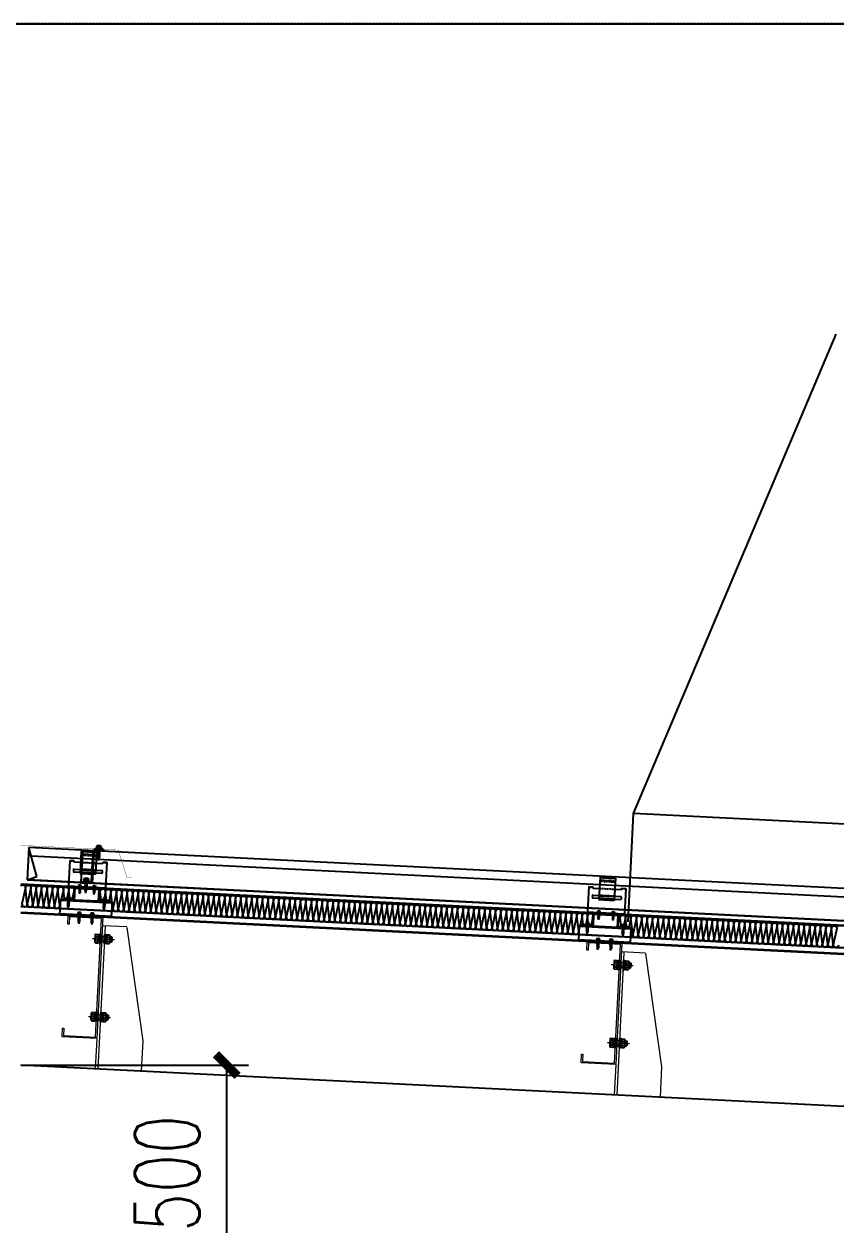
# Model space of a CAD drawing. Extents: x -599358 to 2865263, y -1062760 to 486533.
# Drawn here: x 294418 to 296290, y -689690 to -686924 of the extents above; entities that cross this region are included whole.
import ezdxf

# ---------------------------------------------------------------- set-up
doc = ezdxf.new("R2010")
doc.units = 0
for name, pattern in [('__DASH', [0.35, 0.25, -0.1]), ('CENTER', [2, 1.25, -0.25, 0.25, -0.25]), ('CENTER2', [28.575, 19.05, -3.175, 3.175, -3.175]), ('CONTINUOUS0', [0]), ('CONTINUOUS1', [0]), ('DASH', [0.35, 0.25, -0.1]), ('DOTE', [2.42, 2, -0.2, 0.02, -0.2])]:
    doc.linetypes.add(name, pattern=pattern)
for name, color, linetype in [('003_THICK', 7, 'CONTINUOUS1'), ('004_THIN', 6, 'CONTINUOUS0'), ('A-AXIS-DOTE', 14, 'DOTE'), ('A-HATCH-2', 251, 'Continuous'), ('A-LIN-V', 9, 'Continuous'), ('ACCESSORY', 11, 'Continuous'), ('BWM', 8, 'Continuous'), ('PJ', 151, 'Continuous'), ('SEAMLOK75 - SHEET', 6, 'Continuous'), ('wm-不锈钢钉 螺栓', 213, 'Continuous'), ('ZX', 1, 'CENTER2'), ('建-尺寸', 3, 'Continuous')]:
    doc.layers.add(name, color=color, linetype=linetype)
for name, color, linetype, lineweight in [('C18', 4, 'CENTER', 13), ('S-dim', 81, 'Continuous', 0), ('屋面板', 6, 'Continuous', 13), ('粗', 7, 'Continuous', 50), ('紧固件', 4, 'Continuous', 13)]:
    doc.layers.add(name, color=color, linetype=linetype, lineweight=lineweight)
doc.styles.add('A-DIM_T3', font='SIMPLEX', dxfattribs={"width": 0.705882, "bigfont": 'GBCBIG'})
doc.dimstyles.new('A-DIM&&50', dxfattribs={"dimtxt": 148.75, "dimasz": 50, "dimexe": 50, "dimexo": 50, "dimgap": 63.125, "dimtad": 1, "dimdec": 0, "dimzin": 0, "dimdsep": 46, "dimtxsty": 'A-DIM_T3', "dimblk": 'ARCHTICK', "dimcen": 0.09, "dimclrt": 7, "dimazin": 2, "dimtfac": 1, "dimtdec": 0, "dimtix": 1, "dimtmove": 2, "dimatfit": 3, "dimfxl": 0, "dimtolj": 1, "dimtzin": 0, "dimarcsym": 0})

# ---------------------------------------------------------------- blocks, each defined once
blk = doc.blocks.new('_ArchTick')
at = {"color": 0, "linetype": 'ByBlock', "const_width": 0.4}
blk.add_lwpolyline([(-0.5, -0.5), (0.5, 0.5)], dxfattribs=at)
blk = doc.blocks.new('*D1708')
at = {"layer": 'Defpoints', "color": 0, "transparency": 16777216}
for p in [(294360.6, -689324), (294885.6, -689324), (294360.6, -689824)]:
    blk.add_point(p, dxfattribs=at)
at = {"layer": '建-尺寸', "color": 0, "lineweight": -2, "transparency": 16777216}
for p, q in [((294410.6, -689324), (294935.6, -689324)), ((294885.6, -689824), (294885.6, -689324)), ((294410.6, -689824), (294935.6, -689824))]:
    blk.add_line(p, q, dxfattribs=at)
at = {"layer": '建-尺寸', "color": 0, "lineweight": -2, "transparency": 16777216, "xscale": 50, "yscale": 50, "zscale": 50}
for p, rotation in [((294885.6, -689324), 90), ((294885.6, -689824), 270)]:
    blk.add_blockref('_ArchTick', p, dxfattribs=dict(at, rotation=rotation))
at = {"layer": '建-尺寸', "color": 7, "transparency": 16777216, "insert": (294748.1, -689574), "char_height": 148.75, "attachment_point": 5, "rotation": 90, "style": 'A-DIM_T3'}
blk.add_mtext('\\A1;500', dxfattribs=at)
blk = doc.blocks.new('1231534634654')
at = {"layer": 'A-LIN-V'}
for points in [[(-1772697.8, 580589.7), (-1773051.1, 581736.5)], [(-1777491.8, 580830.9), (-1772697.8, 580589.7)], [(-1772710.4, 580340), (-1772697.8, 580589.7)]]:
    blk.add_lwpolyline(points, dxfattribs=at)
blk = doc.blocks.new('42432')
at = {"layer": 'A-LIN-V', "xscale": -1, "rotation": 354.2392448943365}
blk.add_blockref('1231534634654', (-3515469.6, 181213.9), dxfattribs=at)
blk = doc.blocks.new('*X692')
at = {"color": 0}
for p, q in [((117.6, 205.9), (117.6, 205.9)), ((117.8, 207), (117.8, 207)), ((118, 206.4), (118, 206.4)), ((118.2, 205.7), (118.2, 205.7)), ((118.4, 206.8), (118.4, 206.8)), ((118.7, 206.2), (118.7, 206.2)), ((118.9, 207.3), (118.9, 207.3)), ((118.9, 205.5), (118.9, 205.5)), ((119.1, 206.6), (119.1, 206.6)), ((119.3, 205.9), (119.3, 205.9)), ((119.5, 207), (119.5, 207)), ((119.8, 206.4), (119.8, 206.4)), ((120, 205.7), (120, 205.7)), ((120.2, 206.8), (120.2, 206.8)), ((120.4, 206.2), (120.4, 206.2)), ((120.7, 207.3), (120.7, 207.3)), ((120.7, 205.5), (120.7, 205.5)), ((120.9, 206.6), (120.9, 206.6)), ((121.1, 205.9), (121.1, 205.9)), ((121.3, 207), (121.3, 207)), ((121.5, 206.4), (121.5, 206.4)), ((121.8, 205.7), (121.8, 205.7)), ((122, 206.8), (122, 206.8)), ((122.2, 206.2), (122.2, 206.2)), ((122.4, 207.3), (122.4, 207.3)), ((122.4, 205.5), (122.4, 205.5)), ((122.6, 206.6), (122.6, 206.6)), ((122.9, 205.9), (122.9, 205.9)), ((123.1, 207), (123.1, 207)), ((123.3, 206.4), (123.3, 206.4)), ((123.5, 205.7), (123.5, 205.7)), ((123.7, 206.8), (123.7, 206.8)), ((124, 206.2), (124, 206.2)), ((124.2, 207.3), (124.2, 207.3)), ((124.2, 205.5), (124.2, 205.5)), ((124.4, 206.6), (124.4, 206.6)), ((124.6, 205.9), (124.6, 205.9)), ((124.8, 207), (124.8, 207)), ((125.1, 206.4), (125.1, 206.4)), ((125.3, 205.7), (125.3, 205.7)), ((125.5, 206.8), (125.5, 206.8)), ((125.7, 206.2), (125.7, 206.2)), ((126, 207.3), (126, 207.3)), ((126, 205.5), (126, 205.5)), ((126.2, 206.6), (126.2, 206.6)), ((126.4, 205.9), (126.4, 205.9)), ((126.6, 207), (126.6, 207)), ((126.8, 206.4), (126.8, 206.4)), ((127.1, 205.7), (127.1, 205.7)), ((127.3, 206.8), (127.3, 206.8)), ((127.5, 206.2), (127.5, 206.2)), ((127.7, 207.3), (127.7, 207.3)), ((127.7, 205.5), (127.7, 205.5)), ((127.9, 206.6), (127.9, 206.6)), ((128.2, 205.9), (128.2, 205.9)), ((128.4, 207), (128.4, 207)), ((128.6, 206.4), (128.6, 206.4)), ((128.8, 205.7), (128.8, 205.7)), ((129, 206.8), (129, 206.8)), ((129.3, 206.2), (129.3, 206.2)), ((129.5, 207.3), (129.5, 207.3)), ((129.5, 205.5), (129.5, 205.5)), ((129.7, 206.6), (129.7, 206.6)), ((129.9, 205.9), (129.9, 205.9)), ((130.2, 207), (130.2, 207)), ((130.4, 206.4), (130.4, 206.4)), ((130.6, 205.7), (130.6, 205.7)), ((130.8, 206.8), (130.8, 206.8)), ((131, 206.2), (131, 206.2)), ((131.3, 207.3), (131.3, 207.3)), ((131.3, 205.5), (131.3, 205.5)), ((131.5, 206.6), (131.5, 206.6)), ((131.7, 205.9), (131.7, 205.9)), ((131.9, 207), (131.9, 207)), ((132.1, 206.4), (132.1, 206.4)), ((132.4, 205.7), (132.4, 205.7))]:
    blk.add_line(p, q, dxfattribs=at)
blk = doc.blocks.new('不锈钢自攻钉')
at = {"layer": 'wm-不锈钢钉 螺栓'}
for p, q in [((1047.7, 683.9), (1049.9, 685.1)), ((1047.7, 683.9), (1061.3, 683.9)), ((1047.7, 683.9), (1048.1, 683)), ((1048.1, 683), (1054.5, 683)), ((1048.2, 683), (1048.2, 681.3)), ((1048.2, 681.3), (1054.5, 681.3)), ((1049.9, 688.1), (1049.9, 685.1)), ((1049.9, 685.1), (1059.2, 685.1)), ((1051, 688.5), (1058, 688.5)), ((1057.3, 680.9), (1051.8, 679.8)), ((1051.8, 679.8), (1052.5, 680.3)), ((1051.8, 679.8), (1052.5, 679.4)), ((1057.3, 678.7), (1051.8, 677.7)), ((1051.8, 677.7), (1052.5, 678.1)), ((1051.8, 677.7), (1052.5, 677.2)), ((1057.3, 676.6), (1051.8, 675.5)), ((1051.8, 675.5), (1052.5, 676)), ((1051.8, 675.5), (1052.5, 675.1)), ((1057.3, 674.4), (1051.8, 673.4)), ((1051.8, 673.4), (1052.5, 673.8)), ((1051.8, 673.4), (1052.5, 672.9)), ((1057.3, 672.3), (1051.8, 671.2)), ((1051.8, 671.2), (1052.5, 671.7)), ((1051.8, 671.2), (1052.5, 670.8)), ((1057.3, 670.1), (1051.8, 669.1)), ((1051.8, 669.1), (1052.5, 669.5)), ((1051.8, 669.1), (1052.5, 668.6)), ((1057.3, 668), (1051.8, 666.9)), ((1051.8, 666.9), (1052.5, 667.4)), ((1051.8, 666.9), (1052.5, 666.5)), ((1057.3, 665.9), (1051.8, 664.8)), ((1051.8, 664.8), (1052.5, 665.2)), ((1051.8, 664.8), (1052.5, 664.3)), ((1052.2, 688.1), (1052.2, 685.1)), ((1052.5, 680.3), (1056.5, 681.3)), ((1052.5, 681.3), (1052.5, 680.3)), ((1052.5, 679.4), (1056.5, 680.4)), ((1052.5, 679.4), (1052.5, 678.1)), ((1052.5, 678.1), (1056.5, 679.2)), ((1052.5, 677.2), (1056.5, 678.3)), ((1052.5, 677.2), (1052.5, 676)), ((1052.5, 676), (1056.5, 677)), ((1052.5, 675.1), (1056.5, 676.1)), ((1052.5, 675.1), (1052.5, 673.8)), ((1052.5, 673.8), (1056.5, 674.9)), ((1052.5, 672.9), (1056.5, 674)), ((1052.5, 672.9), (1052.5, 671.7)), ((1052.5, 671.7), (1056.5, 672.7)), ((1052.5, 670.8), (1056.5, 671.9)), ((1052.5, 670.8), (1052.5, 669.5)), ((1052.5, 669.5), (1056.5, 670.6)), ((1052.5, 668.6), (1056.5, 669.7)), ((1052.5, 668.6), (1052.5, 667.4)), ((1052.5, 667.4), (1056.5, 668.4)), ((1052.5, 666.5), (1056.5, 667.6)), ((1052.5, 666.5), (1052.5, 665.2)), ((1052.5, 665.2), (1056.5, 666.3)), ((1052.5, 664.3), (1056.5, 665.4)), ((1052.5, 664.3), (1052.5, 663.1)), ((1052.5, 663.1), (1056.5, 664.1)), ((1054.5, 690.6), (1054.5, 654.1)), ((1061, 683), (1054.5, 683)), ((1060.9, 681.3), (1054.5, 681.3)), ((1057.3, 680.9), (1056.5, 681.3)), ((1057.3, 680.9), (1056.5, 680.4)), ((1056.5, 680.4), (1056.5, 679.2)), ((1057.3, 678.7), (1056.5, 679.2)), ((1057.3, 678.7), (1056.5, 678.3)), ((1056.5, 678.3), (1056.5, 677)), ((1056.5, 678.3), (1056.5, 677)), ((1057.3, 676.6), (1056.5, 677)), ((1057.3, 676.6), (1056.5, 676.1)), ((1056.5, 676.1), (1056.5, 674.9)), ((1056.5, 676.1), (1056.5, 674.9)), ((1057.3, 674.4), (1056.5, 674.9)), ((1057.3, 674.4), (1056.5, 674)), ((1056.5, 674), (1056.5, 672.7)), ((1056.5, 674), (1056.5, 672.7)), ((1057.3, 672.3), (1056.5, 672.7)), ((1057.3, 672.3), (1056.5, 671.9)), ((1056.5, 671.9), (1056.5, 670.6)), ((1056.5, 671.9), (1056.5, 670.6)), ((1057.3, 670.1), (1056.5, 670.6)), ((1057.3, 670.1), (1056.5, 669.7)), ((1056.5, 669.7), (1056.5, 668.4)), ((1056.5, 669.7), (1056.5, 668.4)), ((1057.3, 668), (1056.5, 668.4)), ((1057.3, 668), (1056.5, 667.6)), ((1056.5, 667.6), (1056.5, 666.3)), ((1056.5, 667.6), (1056.5, 666.3)), ((1057.3, 665.9), (1056.5, 666.3)), ((1057.3, 665.9), (1056.5, 665.4)), ((1056.5, 665.4), (1056.5, 664.1)), ((1056.5, 665.4), (1056.5, 664.1)), ((1057.3, 663.7), (1056.5, 664.1)), ((1056.8, 688.1), (1056.8, 685.1)), ((1059.2, 688.1), (1059.2, 685.1)), ((1061.3, 683.9), (1059.2, 685.1)), ((1060.9, 683), (1060.9, 681.3)), ((1061.3, 683.9), (1061, 683)), ((1057.3, 663.7), (1051.8, 662.6)), ((1051.8, 662.6), (1052.5, 663.1)), ((1051.8, 662.6), (1052.7, 662.2)), ((1056.9, 661.4), (1052.5, 660.5)), ((1052.5, 660.5), (1053.1, 661)), ((1052.5, 660.5), (1053.4, 660.2)), ((1052.7, 662.2), (1056.5, 663.3)), ((1052.7, 662.2), (1053.1, 661)), ((1053.1, 661), (1056.2, 661.8)), ((1054.8, 661.4), (1053.1, 661)), ((1056, 659), (1053.1, 658.4)), ((1053.1, 658.4), (1053.8, 659)), ((1053.1, 658.4), (1054, 658.1)), ((1053.4, 660.2), (1055.1, 660.7)), ((1053.4, 660.2), (1053.6, 659.4)), ((1053.6, 659.4), (1053.8, 659)), ((1053.8, 659), (1055.4, 659.4)), ((1054.8, 659.2), (1053.8, 659)), ((1054, 658.1), (1054.1, 658.2)), ((1054, 658.1), (1054.5, 656.6)), ((1054.1, 658.2), (1055.1, 658.4)), ((1054.5, 656.6), (1055.1, 658.4)), ((1054.8, 661.4), (1056.2, 661.8)), ((1054.8, 659.2), (1055.4, 659.4)), ((1055.1, 660.7), (1055.9, 660.9)), ((1056, 659), (1055.1, 658.4)), ((1055.4, 659.4), (1055.6, 660)), ((1055.4, 659.4), (1056, 659)), ((1055.9, 660.9), (1055.6, 660)), ((1056.9, 661.4), (1055.9, 660.9)), ((1056.2, 661.8), (1056.5, 662.7)), ((1056.2, 661.8), (1056.9, 661.4)), ((1057.3, 663.7), (1056.5, 663.3)), ((1056.5, 663.3), (1056.5, 662.7)), ((1056.5, 663.3), (1056.5, 662.7))]:
    blk.add_line(p, q, dxfattribs=at)
for centre, radius, start, end in [((1051, 686.8), 1.75, 48.3968, 131.6032), ((1054.5, 682.2), 6.35, 68.4898, 111.5102), ((1058, 686.8), 1.75, 48.3968, 131.6032)]:
    blk.add_arc(centre, radius, start, end, dxfattribs=at)
for points in [[(1057.3, 680.9), (1056.5, 680.4), (1054.5, 680.4), (1054.5, 679.9)], [(1057.3, 678.7), (1056.5, 678.3), (1054.5, 678.2), (1054.5, 677.8)], [(1057.3, 676.6), (1056.5, 676.1), (1054.5, 676.1), (1054.5, 675.6)], [(1057.3, 674.4), (1056.5, 674), (1054.5, 673.9), (1054.5, 673.5)], [(1057.3, 672.3), (1056.5, 671.9), (1054.5, 671.8), (1054.5, 671.3)], [(1057.3, 670.1), (1056.5, 669.7), (1054.5, 669.6), (1054.5, 669.2)], [(1057.3, 668), (1056.5, 667.6), (1054.5, 667.5), (1054.5, 667)], [(1057.3, 665.9), (1056.5, 665.4), (1054.5, 665.3), (1054.5, 664.9)], [(1057.3, 663.7), (1056.5, 663.3), (1054.5, 663.2), (1054.5, 662.7)], [(1056.9, 661.4), (1055.9, 660.9), (1054.5, 660.9), (1054.5, 660.5)], [(1056, 659), (1055.1, 658.4), (1054.5, 658.7), (1054.5, 658.3)]]:
    blk.add_solid(points, dxfattribs=at)
at = {"layer": 'wm-不锈钢钉 螺栓', "xscale": 0.8461538461524469, "yscale": 0.8461538461524469, "zscale": 0.8461538461524469}
blk.add_blockref('*X692', (948.7, 507.5), dxfattribs=at)
blk = doc.blocks.new('dddtttt')
h = blk.add_hatch()
h.set_pattern_fill('DOTS', color=256, scale=0.25, angle=-1.0757, style=0)
h.set_pattern_definition([(174.28895835, (-51705.5022, 4347.26674), (-0.157958908, 0.4146518906), [0, -0.396875])])
edge = h.paths.add_edge_path()
edge.add_line((87722.1, 17077.4), (87740.6, 17078.3))
edge.add_arc((87740.6, 17079), 0.75, 272.8624, 362.8624)
edge.add_line((87741.3, 17079.1), (87741.3, 17079.6))
edge.add_arc((87740.5, 17079.5), 0.75, 2.8624, 92.8624)
edge.add_line((87740.5, 17080.3), (87722, 17079.4))
edge.add_arc((87722.1, 17078.6), 0.75, 92.8624, 182.8624)
edge.add_line((87721.3, 17078.6), (87721.3, 17078.1))
edge.add_arc((87722.1, 17078.1), 0.75, 182.8624, 272.8624)
h = blk.add_hatch()
h.set_pattern_fill('DOTS', color=256, scale=0.25, angle=-1.0757, style=0)
h.set_pattern_definition([(174.28895835, (-51737.76452, 4272.00854), (-0.157958908, 0.4146518906), [0, -0.396875])])
edge = h.paths.add_edge_path()
edge.add_line((87752.1, 17000.6), (87770.6, 17001.5))
edge.add_arc((87770.5, 17002.2), 0.75, 272.8624, 362.8624)
edge.add_line((87771.3, 17002.3), (87771.3, 17002.8))
edge.add_arc((87770.5, 17002.7), 0.75, 2.8624, 92.8624)
edge.add_line((87770.5, 17003.5), (87752, 17002.6))
edge.add_arc((87752, 17001.8), 0.75, 92.8624, 182.8624)
edge.add_line((87751.3, 17001.8), (87751.3, 17001.3))
edge.add_arc((87752.1, 17001.3), 0.75, 182.8624, 272.8624)
at = {"elevation": 1.9}
blk.add_lwpolyline([(87772, 17005.4), (87750.6, 17004.3, -0.414214), (87748.5, 17006.2), (87745.1, 17074.5, 0.414214), (87741.4, 17077.8), (87719.9, 17076.7), (87720, 17075.2), (87741.5, 17076.3, -0.414214), (87743.6, 17074.4), (87747, 17006.1, 0.414214), (87750.6, 17002.8), (87772.1, 17003.9), (87772.1, 17003.9), (87768.7, 17072.2, 0.414214), (87765, 17075.5), (87745.1, 17074.5)], format="xyb", dxfattribs=at)
for points in [[(87722.1, 17077.4), (87740.6, 17078.3, 0.414214), (87741.3, 17079.1), (87741.3, 17079.6, 0.414214), (87740.5, 17080.3), (87722, 17079.4, 0.414214), (87721.3, 17078.6), (87721.3, 17078.1, 0.414214)], [(87752.1, 17000.6), (87770.6, 17001.5, 0.414214), (87771.3, 17002.3), (87771.3, 17002.8, 0.414214), (87770.5, 17003.5), (87752, 17002.6, 0.414214), (87751.3, 17001.8), (87751.3, 17001.3, 0.414214)]]:
    blk.add_lwpolyline(points, format="xyb", close=True, dxfattribs=at)
at = {"layer": 'wm-不锈钢钉 螺栓', "rotation": 2.850368667976888}
for p in [(86712.3, 16347.4, -598.2), (86741.7, 16272.4, 1.9)]:
    blk.add_blockref('不锈钢自攻钉', p, dxfattribs=at)
blk = doc.blocks.new('34t65')
at = {"color": 2, "ltscale": 50}
for p, q in [((1430037, 238183.4), (1430157, 238183.4)), ((1430037, 238148.4), (1430037, 238183.4)), ((1430037, 238180.9), (1430157, 238180.9)), ((1430157, 238183.4), (1430157, 238148.4)), ((1430157, 238150.9), (1430037, 238150.9)), ((1430157, 238148.4), (1430037, 238148.4))]:
    blk.add_line(p, q, dxfattribs=at)
blk = doc.blocks.new('*U1726')
at = {"layer": 'PJ'}
for p, q in [((-4.4, 0.5), (-4.4, 0)), ((4.4, 0), (-4.4, 0)), ((-4.1, 0.8), (-3.1, 1)), ((4.1, 0.8), (-4.1, 0.8)), ((-3.1, 3.9), (-3.1, 1)), ((3.1, 1), (-3.1, 1)), ((2.3, 4.2), (-2.3, 4.2)), ((-2, 0.8), (-1.5, 1)), ((-1.5, 3.9), (-1.5, 1)), ((-1.5, 0), (-1.5, -1.6)), ((1.5, 3.9), (1.5, 1)), ((2.2, 0.8), (1.5, 1)), ((1.5, 0), (1.5, -1.1)), ((3.1, 3.9), (3.1, 1)), ((4.1, 0.8), (3.1, 1)), ((4.4, 0.5), (4.4, 0)), ((-2.1, -1.9), (2.1, -1.4)), ((-2.1, -1.9), (-1.5, -1.6)), ((-2.1, -1.9), (-1.5, -2.2)), ((-2.1, -3.3), (2.1, -2.8)), ((-2.1, -3.3), (-1.5, -3)), ((-2.1, -3.3), (-1.5, -3.6)), ((-2.1, -4.7), (2.1, -4.2)), ((-2.1, -4.7), (-1.5, -4.4)), ((-2.1, -4.7), (-1.5, -5)), ((-2.1, -6.1), (2.1, -5.6)), ((-2.1, -6.1), (-1.5, -5.8)), ((-2.1, -6.1), (-1.5, -6.4)), ((-2.1, -7.5), (2.1, -7)), ((-2.1, -7.5), (-1.5, -7.2)), ((-2.1, -7.5), (-1.5, -7.8)), ((-2.1, -8.9), (2.1, -8.4)), ((-2.1, -8.9), (-1.5, -8.6)), ((-2.1, -8.9), (-1.5, -9.2)), ((-2.1, -10.3), (2.1, -9.8)), ((-2.1, -10.3), (-1.5, -10)), ((-2.1, -10.3), (-1.5, -10.6)), ((-2.1, -11.7), (2.1, -11.2)), ((-2.1, -11.7), (-1.5, -11.4)), ((-2.1, -11.7), (-1.5, -12)), ((-2.1, -13.1), (-1.5, -12.8)), ((-2.1, -13.1), (-1.1, -13)), ((-2.1, -13.1), (-1.5, -13.4)), ((-1.5, -1.6), (1.5, -1.1)), ((-1.5, -2.2), (1.5, -1.7)), ((-1.5, -2.2), (-1.5, -3)), ((-1.5, -3), (1.5, -2.5)), ((-1.5, -3.6), (1.5, -3.1)), ((-1.5, -3.6), (-1.5, -4.4)), ((-1.5, -4.4), (1.5, -3.9)), ((-1.5, -5), (1.5, -4.5)), ((-1.5, -5), (-1.5, -5.8)), ((-1.5, -5.8), (1.5, -5.3)), ((-1.5, -6.4), (1.5, -5.9)), ((-1.5, -6.4), (-1.5, -7.2)), ((-1.5, -7.2), (1.5, -6.7)), ((-1.5, -7.8), (1.5, -7.3)), ((-1.5, -7.8), (-1.5, -8.6)), ((-1.5, -8.6), (1.5, -8.1)), ((-1.5, -9.2), (1.5, -8.7)), ((-1.5, -9.2), (-1.5, -10)), ((-1.5, -10), (1.5, -9.5)), ((-1.5, -10.6), (1.5, -10.1)), ((-1.5, -10.6), (-1.5, -11.4)), ((-1.5, -11.4), (1.5, -10.9)), ((-1.5, -12), (1.5, -11.5)), ((-1.5, -12), (-1.5, -12.8)), ((-1.5, -12.8), (-1, -12.7)), ((-1.5, -13.4), (-1.5, -17.2)), ((-1.5, -13.4), (-1.3, -13.4)), ((0, -18.6), (-1.5, -17.2)), ((0, -18.6), (1.5, -17.2)), ((0.6, -12.4), (1.5, -12.3)), ((0.7, -12.8), (2.1, -12.6)), ((0.7, -13), (1.5, -12.9)), ((0.7, -13.8), (1.5, -13.7)), ((0.7, -14.2), (2.1, -14)), ((0.7, -14.4), (1.5, -14.3)), ((1.5, -0.3), (1.5, -1.1)), ((2.1, -1.4), (1.5, -1.1)), ((2.1, -1.4), (1.5, -1.7)), ((1.5, -1.7), (1.5, -2.5)), ((2.1, -2.8), (1.5, -2.5)), ((2.1, -2.8), (1.5, -3.1)), ((1.5, -3.1), (1.5, -3.9)), ((2.1, -4.2), (1.5, -3.9)), ((2.1, -4.2), (1.5, -4.5)), ((1.5, -4.5), (1.5, -5.3)), ((2.1, -5.6), (1.5, -5.3)), ((2.1, -5.6), (1.5, -5.9)), ((1.5, -5.9), (1.5, -6.7)), ((2.1, -7), (1.5, -6.7)), ((2.1, -7), (1.5, -7.3)), ((1.5, -7.3), (1.5, -8.1)), ((2.1, -8.4), (1.5, -8.1)), ((2.1, -8.4), (1.5, -8.7)), ((1.5, -8.7), (1.5, -9.5)), ((2.1, -9.8), (1.5, -9.5)), ((2.1, -9.8), (1.5, -10.1)), ((1.5, -10.1), (1.5, -10.9)), ((2.1, -11.2), (1.5, -10.9)), ((2.1, -11.2), (1.5, -11.5)), ((1.5, -11.5), (1.5, -12.3)), ((2.1, -12.6), (1.5, -12.3)), ((2.1, -12.6), (1.5, -12.9)), ((1.5, -12.9), (1.5, -13.7)), ((2.1, -14), (1.5, -13.7)), ((2.1, -14), (1.5, -14.3)), ((1.5, -14.3), (1.5, -17.2))]:
    blk.add_line(p, q, dxfattribs=at)
blk.add_lwpolyline([(0, -18.6), (0.7, -14.4), (0.7, -12.7, 0.417657), (0.4, -12.4, 0.097062), (-1, -12.7), (-1.5, -13.8)], format="xyb", dxfattribs=at)
for centre, radius, start, end in [((-4.1, 0.5), 0.3, 90, 180), ((-2.3, 3.3), 0.951, 35.4009, 144.5991), ((0, 1), 3.2, 61.0594, 118.9406), ((2.3, 3.3), 0.951, 35.4009, 144.5991), ((4.1, 0.5), 0.3, 0, 90)]:
    blk.add_arc(centre, radius, start, end, dxfattribs=at)
at = {"layer": 'ZX', "ltscale": 0.2}
blk.add_line((0, 4.9), (0, -21), dxfattribs=at)
blk = doc.blocks.new('A$C2F3B4A73')
at = {"layer": '粗', "lineweight": -2}
for p, q in [((25.2, 101.1), (60.4, 101.1)), ((25.2, 101.1), (25.2, 49.6)), ((60.4, 101.1), (60.4, 49.6)), ((0, 78.7), (9.6, 78.7)), ((0, 78.7), (0, 19.8)), ((9.6, 78.7), (9.6, 76.3)), ((9.6, 58.4), (9.6, 53.6)), ((10.4, 75.5), (25.2, 75.5)), ((10.4, 59.2), (25.2, 59.2)), ((25.2, 58.4), (60.4, 58.4)), ((60.4, 75.5), (75.2, 75.5)), ((60.4, 59.2), (75.2, 59.2)), ((76, 78.7), (85.6, 78.7)), ((76, 78.7), (76, 76.3)), ((76, 58.4), (76, 53.6)), ((85.6, 78.7), (85.6, 19.8)), ((10.4, 52.8), (25.2, 52.8)), ((25.2, 53.6), (60.4, 53.6)), ((25.2, 49.6), (60.4, 49.6)), ((60.4, 52.8), (75.2, 52.8)), ((0, 19.8), (85.6, 19.8)), ((0, 18.8), (0, 19.8)), ((0, 18.8), (85.6, 18.8)), ((14.4, 19.8), (14.4, 18.8)), ((71.2, 19.8), (71.2, 18.8)), ((85.6, 19.8), (85.6, 18.8))]:
    blk.add_line(p, q, dxfattribs=at)
at = {"layer": '粗', "linetype": 'DASH', "lineweight": -2}
for p, q in [((25.2, 100.6), (60.4, 100.6)), ((25.2, 94.7), (60.4, 94.7)), ((25.2, 92.3), (60.4, 92.3)), ((0, 77.7), (9.6, 77.7)), ((25.2, 75.5), (60.4, 75.5)), ((25.2, 60), (60.4, 60)), ((25.2, 59.2), (60.4, 59.2)), ((76, 77.7), (85.6, 77.7)), ((25.2, 52.8), (60.4, 52.8)), ((25.2, 52), (60.4, 52)), ((16, 19.8), (16, 18.8)), ((21.6, 19.8), (21.6, 18.8)), ((29.6, 19.8), (29.6, 18.8)), ((35.2, 19.8), (35.2, 18.8)), ((50.4, 19.8), (50.4, 18.8)), ((56, 19.8), (56, 18.8)), ((64, 19.8), (64, 18.8)), ((69.6, 19.8), (69.6, 18.8))]:
    blk.add_line(p, q, dxfattribs=at)
at = {"layer": '粗', "lineweight": -2}
for centre, start, end in [((10.4, 76.3), 180, 270), ((10.4, 58.4), 90, 180), ((75.2, 76.3), 270, 0), ((75.2, 58.4), 0, 90), ((10.4, 53.6), 180, 270), ((75.2, 53.6), 270, 0)]:
    blk.add_arc(centre, 0.8, start, end, dxfattribs=at)
at = {"layer": '紧固件', "color": 2, "yscale": 0.8, "zscale": 0.8}
for p, xscale in [((26.1, 19.8), 0.8), ((59.5, 19.8), -0.8)]:
    blk.add_blockref('*U1726', p, dxfattribs=dict(at, xscale=xscale))
blk = doc.blocks.new('A$C51791418')
blk.add_blockref('A$C2F3B4A73', (-42.8, -15.8))
blk = doc.blocks.new('*U1756')
at = {"layer": '003_THICK', "color": 2}
for points in [[(-11, 13.1, 0.611769), (-11, 6.5, 0.611769)], [(-11, 6.5, 0.305859), (-11, -6.5, 0.305859)], [(31.2, 6.5, 0.61177), (31.2, 13.1, 0.61177)], [(31.2, -6.5, 0.305858), (31.2, 6.5, 0.305858)], [(-11, -6.5, 0.611769), (-11, -13.1, 0.611769)], [(31.2, -13.1, 0.61177), (31.2, -6.5, 0.61177)]]:
    blk.add_lwpolyline(points, format="xyb", dxfattribs=at)
for points in [[(-13, 9.8), (-13, -9.8)], [(-11, 13.1), (-3, 13.1)], [(-11, 6.5), (-3, 6.5)], [(-3.6, 8), (-3.6, -8)], [(-3, 13.1), (-3, -13.1)], [(-3, 12.1), (1.1, 12.1)], [(-3, 0), (1.1, 4.1)], [(-3, -4.1), (1.1, 0)], [(1.1, 15), (4.1, 15)], [(1.1, 15), (1.1, -15)], [(4.1, 15), (4.1, -15)], [(4.1, 8), (16.1, 8)], [(16.1, 15), (16.1, -15)], [(16.1, 15), (19.1, 15)], [(19.1, 15), (19.1, -15)], [(19.1, 12.1), (23.2, 12.1)], [(19.1, 0), (23.2, 4.1)], [(23.2, 13.1), (23.2, -13.1)], [(23.2, 13.1), (31.2, 13.1)], [(23.2, 6.5), (31.2, 6.5)], [(33.2, 9.8), (33.2, -9.8)], [(33.2, 8), (37.5, 8)], [(37.5, 8), (37.5, -8)], [(37.5, 8), (39, 6.5)], [(39, 6.5), (39, -6.5)], [(-11, -6.5), (-3, -6.5)], [(-11, -13.1), (-3, -13.1)], [(-3, -12.1), (1.1, -12.1)], [(1.1, -15), (4.1, -15)], [(4.1, -8), (16.1, -8)], [(16.1, -15), (19.1, -15)], [(19.1, -4.1), (23.2, 0)], [(19.1, -12.1), (23.2, -12.1)], [(23.2, -6.5), (31.2, -6.5)], [(23.2, -13.1), (31.2, -13.1)], [(33.2, -8), (37.5, -8)], [(37.5, -8), (39, -6.5)]]:
    blk.add_lwpolyline(points, dxfattribs=at)
at = {"layer": '004_THIN', "color": 2}
for points in [[(-3.6, 6.5), (16.1, 6.5)], [(33.2, 6.5), (39, 6.5)], [(-3.6, -6.5), (16.1, -6.5)], [(33.2, -6.5), (39, -6.5)]]:
    blk.add_lwpolyline(points, dxfattribs=at)
at = {"layer": 'C18', "color": 1, "ltscale": 0.6}
blk.add_lwpolyline([(-21, 0), (47, 0)], dxfattribs=at)
blk = doc.blocks.new('*U1755')
at = {"layer": '003_THICK', "color": 2}
for points in [[(-11, 13.1, 0.611769), (-11, 6.5, 0.611769)], [(-11, 6.5, 0.305859), (-11, -6.5, 0.305859)], [(31.2, 6.5, 0.61177), (31.2, 13.1, 0.61177)], [(31.2, -6.5, 0.305858), (31.2, 6.5, 0.305858)], [(-11, -6.5, 0.611769), (-11, -13.1, 0.611769)], [(31.2, -13.1, 0.61177), (31.2, -6.5, 0.61177)]]:
    blk.add_lwpolyline(points, format="xyb", dxfattribs=at)
for points in [[(-13, 9.8), (-13, -9.8)], [(-11, 13.1), (-3, 13.1)], [(-11, 6.5), (-3, 6.5)], [(-3.6, 8), (-3.6, -8)], [(-3, 13.1), (-3, -13.1)], [(-3, 12.1), (1.1, 12.1)], [(-3, 0), (1.1, 4.1)], [(-3, -4.1), (1.1, 0)], [(1.1, 15), (4.1, 15)], [(1.1, 15), (1.1, -15)], [(4.1, 15), (4.1, -15)], [(4.1, 8), (16.1, 8)], [(16.1, 15), (16.1, -15)], [(16.1, 15), (19.1, 15)], [(19.1, 15), (19.1, -15)], [(19.1, 12.1), (23.2, 12.1)], [(19.1, 0), (23.2, 4.1)], [(23.2, 13.1), (23.2, -13.1)], [(23.2, 13.1), (31.2, 13.1)], [(23.2, 6.5), (31.2, 6.5)], [(33.2, 9.8), (33.2, -9.8)], [(33.2, 8), (37.5, 8)], [(37.5, 8), (37.5, -8)], [(37.5, 8), (39, 6.5)], [(39, 6.5), (39, -6.5)], [(-11, -6.5), (-3, -6.5)], [(-11, -13.1), (-3, -13.1)], [(-3, -12.1), (1.1, -12.1)], [(1.1, -15), (4.1, -15)], [(4.1, -8), (16.1, -8)], [(16.1, -15), (19.1, -15)], [(19.1, -4.1), (23.2, 0)], [(19.1, -12.1), (23.2, -12.1)], [(23.2, -6.5), (31.2, -6.5)], [(23.2, -13.1), (31.2, -13.1)], [(33.2, -8), (37.5, -8)], [(37.5, -8), (39, -6.5)]]:
    blk.add_lwpolyline(points, dxfattribs=at)
at = {"layer": '004_THIN', "color": 2}
for points in [[(-3.6, 6.5), (16.1, 6.5)], [(33.2, 6.5), (39, 6.5)], [(-3.6, -6.5), (16.1, -6.5)], [(33.2, -6.5), (39, -6.5)]]:
    blk.add_lwpolyline(points, dxfattribs=at)
at = {"layer": 'C18', "color": 1, "ltscale": 0.6}
blk.add_lwpolyline([(-21, 0), (47, 0)], dxfattribs=at)
blk = doc.blocks.new('1112')
at = {"color": 2}
blk.add_lwpolyline([(1432456, 238570.9), (1432478.5, 238570.9), (1432478.5, 238598.4), (1432538.5, 238598.4), (1432538.5, 238570.9), (1432561, 238570.9), (1432561, 238568.4), (1432536, 238568.4), (1432536, 238595.9), (1432481, 238595.9), (1432481, 238568.4), (1432456, 238568.4)], close=True, dxfattribs=at)
at = {"layer": 'S-dim', "ltscale": 10}
for p, q in [((1432412.5, 238511.6), (1432362.5, 238252.3)), ((1432412.5, 238512.7), (1432468.5, 238512.7)), ((1432462.5, 238511.6), (1432462.5, 238182.3)), ((1432362.5, 238252.3), (1432362.5, 238182.3)), ((1432468.5, 238252.3), (1432468.5, 238182.3)), ((1432362.5, 238182.3), (1432468.5, 238182.3))]:
    blk.add_line(p, q, dxfattribs=at)
at = {"layer": 'S-dim', "color": 6, "ltscale": 10}
blk.add_lwpolyline([(1432548.5, 238512.3), (1432548.5, 238532.3), (1432468.5, 238532.3), (1432468.5, 238252.3), (1432548.5, 238252.3), (1432548.5, 238272.3), (1432545.5, 238272.3), (1432545.5, 238255.3), (1432471.5, 238255.3), (1432471.5, 238529.3), (1432545.5, 238529.3), (1432545.5, 238512.3)], close=True, dxfattribs=at)
blk.add_blockref('34t65', (2411.5, 385))
at = {"xscale": -0.7500000000000001, "yscale": 0.7500000000000001, "zscale": 0.7500000000000001, "rotation": 359.9999999722328}
for name, p in [('*U1756', (1432474.6, 238482.3)), ('*U1755', (1432474.6, 238302.3))]:
    blk.add_blockref(name, p, dxfattribs=at)
at = {"layer": 'SEAMLOK75 - SHEET', "xscale": -1}
blk.add_blockref('A$C51791418', (1432508.5, 238596.4), dxfattribs=at)
at = {"layer": '紧固件', "xscale": -1.023999999801318, "yscale": 1.023999999801318, "zscale": 1.023999999801318}
for p in [(1432467.3, 238570.9), (1432549.8, 238570.9, 0), (1432493.5, 238535.9), (1432523.5, 238535.9)]:
    blk.add_blockref('*U1726', p, dxfattribs=at)
blk = doc.blocks.new('wm')
at = {"color": 1, "ltscale": 50}
for p, q in [((1253656.3, 252531.4), (1245914.8, 252141.9)), ((1253656.3, 252529.9), (1245914.8, 252140.4))]:
    blk.add_line(p, q, dxfattribs=at)
at = {"color": 4, "ltscale": 50}
for p, q in [((1245914.8, 252089.2), (1253656.3, 252478.7, 0)), ((1245914.8, 252088.4), (1253656.3, 252477.9, 0)), ((1245914.8, 252075), (1253656.3, 252464.5, 0)), ((1245914.8, 252074.2), (1253656.3, 252463.7, 0))]:
    blk.add_line(p, q, dxfattribs=at)
at = {"color": 2, "ltscale": 50}
blk.add_line((1245914.8, 252075.3), (1253656.3, 252464.8, 0), dxfattribs=at)
at = {"layer": 'A-HATCH-2', "ltscale": 50}
blk.add_line((1253641.6, 252540.3, 0), (1253619.1, 252547.7), dxfattribs=at)
at = {"layer": 'BWM', "elevation": 0}
for points in [[(1253450.5, 252468.4, -0.414214), (1253443.9, 252474.3), (1253448.3, 252512.1, 1), (1253435.8, 252511.4), (1253443.9, 252474.3, -1), (1253431.4, 252473.7), (1253435.8, 252511.4, 1), (1253423.3, 252510.8), (1253431.4, 252473.7, -1), (1253419, 252473), (1253423.3, 252510.8, 1), (1253410.8, 252510.2), (1253419, 252473, -1), (1253406.5, 252472.4), (1253410.8, 252510.2, 1), (1253398.3, 252509.5), (1253406.5, 252472.4, -1), (1253394, 252471.8), (1253398.3, 252509.5, 1), (1253385.9, 252508.9), (1253394, 252471.8, -1), (1253381.5, 252471.2), (1253385.9, 252508.9, 1), (1253373.4, 252508.3), (1253381.5, 252471.2, -1), (1253369, 252470.5), (1253373.4, 252508.3, 1), (1253360.9, 252507.7), (1253369, 252470.5, -1), (1253356.5, 252469.9), (1253360.9, 252507.7, 1), (1253348.4, 252507), (1253356.5, 252469.9, -1), (1253344.1, 252469.3), (1253348.4, 252507, 1), (1253335.9, 252506.4), (1253344.1, 252469.3, -1), (1253331.6, 252468.7), (1253335.9, 252506.4, 1), (1253323.4, 252505.8), (1253331.6, 252468.7, -1), (1253319.1, 252468), (1253323.4, 252505.8, 1), (1253311, 252505.1), (1253319.1, 252468, -1), (1253306.6, 252467.4), (1253311, 252505.1, 1), (1253298.5, 252504.5), (1253306.6, 252467.4, -1), (1253294.1, 252466.8), (1253298.5, 252504.5, 1), (1253286, 252503.9), (1253294.1, 252466.8, -1), (1253281.6, 252466.1), (1253286, 252503.9, 1), (1253273.5, 252503.3), (1253281.6, 252466.1, -1), (1253269.2, 252465.5), (1253273.5, 252503.3, 1), (1253261, 252502.6), (1253269.2, 252465.5, -1), (1253256.7, 252464.9), (1253261, 252502.6, 1), (1253248.5, 252502), (1253256.7, 252464.9, -1), (1253244.2, 252464.3), (1253248.5, 252502, 1), (1253236.1, 252501.4), (1253244.2, 252464.3, -1), (1253231.7, 252463.6), (1253236.1, 252501.4, 1), (1253223.6, 252500.7), (1253231.7, 252463.6, -1), (1253219.2, 252463), (1253223.6, 252500.7, 1), (1253211.1, 252500.1), (1253219.2, 252463, -1), (1253206.7, 252462.4), (1253211.1, 252500.1, 1), (1253198.6, 252499.5), (1253206.7, 252462.4, -1), (1253194.2, 252461.7), (1253198.6, 252499.5, 1), (1253186.1, 252498.9), (1253194.2, 252461.7, -1), (1253181.8, 252461.1), (1253186.1, 252498.9, 1), (1253173.6, 252498.2), (1253181.8, 252461.1, -1), (1253169.3, 252460.5), (1253173.6, 252498.2, 1), (1253161.1, 252497.6), (1253169.3, 252460.5, -1), (1253156.8, 252459.9), (1253161.1, 252497.6, 1), (1253148.7, 252497), (1253156.8, 252459.9, -1), (1253144.3, 252459.2), (1253148.7, 252497, 1), (1253136.2, 252496.4), (1253144.3, 252459.2, -1), (1253131.8, 252458.6), (1253136.2, 252496.4, 1), (1253123.7, 252495.7), (1253131.8, 252458.6, -1), (1253119.3, 252458), (1253123.7, 252495.7, 1), (1253111.2, 252495.1), (1253119.3, 252458, -1), (1253106.9, 252457.3), (1253111.2, 252495.1, 1), (1253098.7, 252494.5), (1253106.9, 252457.3, -1), (1253094.4, 252456.7), (1253098.7, 252494.5, 1), (1253086.2, 252493.8), (1253094.4, 252456.7, -1), (1253081.9, 252456.1), (1253086.2, 252493.8, 1), (1253073.8, 252493.2), (1253081.9, 252456.1, -1), (1253069.4, 252455.5), (1253073.8, 252493.2, 1), (1253061.3, 252492.6), (1253069.4, 252455.5, -1), (1253056.9, 252454.8), (1253061.3, 252492.6, 1), (1253048.8, 252492), (1253056.9, 252454.8, -1), (1253044.4, 252454.2), (1253048.8, 252492, 1), (1253036.3, 252491.3), (1253044.4, 252454.2, -1), (1253032, 252453.6), (1253036.3, 252491.3, 1), (1253023.8, 252490.7), (1253032, 252453.6, -1), (1253019.5, 252452.9), (1253023.8, 252490.7, 1), (1253011.3, 252490.1), (1253019.5, 252452.9, -1), (1253007, 252452.3), (1253011.3, 252490.1, 1), (1252998.9, 252489.4), (1253007, 252452.3, -1), (1252994.5, 252451.7), (1252998.9, 252489.4, 1), (1252986.4, 252488.8), (1252994.5, 252451.7, -1), (1252982, 252451.1), (1252986.4, 252488.8, 1), (1252973.9, 252488.2), (1252982, 252451.1, -1), (1252969.5, 252450.4), (1252973.9, 252488.2, 1), (1252961.4, 252487.6), (1252969.5, 252450.4, -1), (1252957, 252449.8), (1252961.4, 252487.6, 1), (1252948.9, 252486.9), (1252957, 252449.8, -1), (1252944.6, 252449.2), (1252948.9, 252486.9, 1), (1252936.4, 252486.3), (1252944.6, 252449.2, -1), (1252932.1, 252448.6), (1252936.4, 252486.3, 1), (1252923.9, 252485.7), (1252932.1, 252448.6, -1), (1252919.6, 252447.9), (1252923.9, 252485.7, 1), (1252911.5, 252485), (1252919.6, 252447.9, -1), (1252907.1, 252447.3), (1252911.5, 252485, 1), (1252899, 252484.4), (1252907.1, 252447.3, -1), (1252894.6, 252446.7), (1252899, 252484.4, 1), (1252886.5, 252483.8), (1252894.6, 252446.7, -1), (1252882.1, 252446), (1252886.5, 252483.8, 1), (1252874, 252483.2), (1252882.1, 252446, -1), (1252869.7, 252445.4), (1252874, 252483.2, 1), (1252861.5, 252482.5), (1252869.7, 252445.4, -1), (1252857.2, 252444.8), (1252861.5, 252482.5, 1), (1252849, 252481.9), (1252857.2, 252444.8, -1), (1252844.7, 252444.2), (1252849, 252481.9, 1), (1252836.6, 252481.3), (1252844.7, 252444.2, -1), (1252832.2, 252443.5), (1252836.6, 252481.3, 1), (1252824.1, 252480.6), (1252832.2, 252443.5, -1), (1252819.7, 252442.9), (1252824.1, 252480.6, 1), (1252811.6, 252480), (1252819.7, 252442.9, -1), (1252807.2, 252442.3), (1252811.6, 252480, 1), (1252799.1, 252479.4), (1252807.2, 252442.3, -1), (1252794.8, 252441.6), (1252799.1, 252479.4, 1), (1252786.6, 252478.8), (1252794.8, 252441.6, -1), (1252782.3, 252441), (1252786.6, 252478.8, 1), (1252774.1, 252478.1), (1252782.3, 252441, -1), (1252769.8, 252440.4), (1252774.1, 252478.1, 1), (1252761.7, 252477.5), (1252769.8, 252440.4, -1), (1252757.3, 252439.8), (1252761.7, 252477.5, 1), (1252749.2, 252476.9), (1252757.3, 252439.8, -1), (1252744.8, 252439.1), (1252749.2, 252476.9, 1), (1252736.7, 252476.3), (1252744.8, 252439.1, -1), (1252732.3, 252438.5), (1252736.7, 252476.3, 1), (1252724.2, 252475.6), (1252732.3, 252438.5, -1), (1252719.8, 252437.9), (1252724.2, 252475.6, 1), (1252711.7, 252475), (1252719.8, 252437.9, -1), (1252707.4, 252437.2), (1252711.7, 252475, 1), (1252699.2, 252474.4), (1252707.4, 252437.2, -1), (1252694.9, 252436.6), (1252699.2, 252474.4, 1), (1252686.7, 252473.7), (1252694.9, 252436.6, -1), (1252682.4, 252436), (1252686.7, 252473.7, 1), (1252674.3, 252473.1), (1252682.4, 252436, -1), (1252669.9, 252435.4), (1252674.3, 252473.1, 1), (1252661.8, 252472.5), (1252669.9, 252435.4, -1), (1252657.4, 252434.7), (1252661.8, 252472.5, 1), (1252649.3, 252471.9), (1252657.4, 252434.7, -1), (1252644.9, 252434.1), (1252649.3, 252471.9, 1), (1252636.8, 252471.2), (1252644.9, 252434.1, -1), (1252632.5, 252433.5), (1252636.8, 252471.2, 1), (1252624.3, 252470.6), (1252632.5, 252433.5, -1), (1252620, 252432.8), (1252624.3, 252470.6, 1), (1252611.8, 252470), (1252620, 252432.8, -1), (1252607.5, 252432.2), (1252611.8, 252470, 1), (1252599.4, 252469.3), (1252607.5, 252432.2, -1), (1252595, 252431.6), (1252599.4, 252469.3, 1), (1252586.9, 252468.7), (1252595, 252431.6, -1), (1252582.5, 252431), (1252586.9, 252468.7, 1), (1252574.4, 252468.1), (1252582.5, 252431, -1), (1252570, 252430.3), (1252574.4, 252468.1, 1), (1252561.9, 252467.5), (1252570, 252430.3, -1), (1252557.6, 252429.7), (1252561.9, 252467.5, 1), (1252549.4, 252466.8), (1252557.6, 252429.7, -1), (1252545.1, 252429.1), (1252549.4, 252466.8, 1), (1252536.9, 252466.2), (1252545.1, 252429.1, -1), (1252532.6, 252428.5), (1252536.9, 252466.2, 1), (1252524.5, 252465.6), (1252532.6, 252428.5, -1), (1252520.1, 252427.8), (1252524.5, 252465.6, 1), (1252512, 252464.9), (1252520.1, 252427.8, -1), (1252507.6, 252427.2), (1252512, 252464.9, 1), (1252499.5, 252464.3), (1252507.6, 252427.2, -1), (1252495.1, 252426.6), (1252499.5, 252464.3, 1), (1252487, 252463.7), (1252495.1, 252426.6, -1), (1252482.6, 252425.9), (1252487, 252463.7, 1), (1252474.5, 252463.1), (1252482.6, 252425.9, -1), (1252470.2, 252425.3), (1252474.5, 252463.1, 1), (1252462, 252462.4), (1252470.2, 252425.3, -1), (1252457.7, 252424.7), (1252462, 252462.4, 1), (1252449.5, 252461.8), (1252457.7, 252424.7, -1), (1252445.2, 252424.1), (1252449.5, 252461.8, 1), (1252437.1, 252461.2), (1252445.2, 252424.1, -1), (1252432.7, 252423.4), (1252437.1, 252461.2, 1), (1252424.6, 252460.5), (1252432.7, 252423.4, -1), (1252420.2, 252422.8), (1252424.6, 252460.5, 1), (1252412.1, 252459.9), (1252420.2, 252422.8, -1), (1252407.7, 252422.2), (1252412.1, 252459.9, 1), (1252399.6, 252459.3), (1252407.7, 252422.2, -1), (1252395.3, 252421.5), (1252399.6, 252459.3, 1), (1252387.1, 252458.7), (1252395.3, 252421.5, -1), (1252382.8, 252420.9), (1252387.1, 252458.7, 1), (1252374.6, 252458), (1252382.8, 252420.9, -1), (1252370.3, 252420.3), (1252374.6, 252458, 1), (1252362.2, 252457.4), (1252367.1, 252435)], [(1253458.4, 252492.4), (1253460.8, 252512.7, 1), (1253448.3, 252512.1), (1253453.2, 252489.6)], [(1253470.9, 252493), (1253473.3, 252513.3, 1), (1253460.8, 252512.7), (1253465.1, 252492.7)], [(1253543.3, 252496.7), (1253545.7, 252517, 1), (1253533.2, 252516.3), (1253537.5, 252496.4)], [(1253555.8, 252497.3), (1253558.1, 252517.6, 1), (1253545.7, 252517), (1253550, 252497)], [(1253656.3, 252526.6, 0.698315), (1253645.5, 252522), (1253653.7, 252484.9, -1), (1253641.2, 252484.2), (1253645.5, 252522, 1), (1253633.1, 252521.4), (1253641.2, 252484.2, -1), (1253628.7, 252483.6), (1253633.1, 252521.4, 1), (1253620.6, 252520.7), (1253628.7, 252483.6, -1), (1253616.2, 252483), (1253620.6, 252520.7, 1), (1253608.1, 252520.1), (1253616.2, 252483, -1), (1253603.7, 252482.3), (1253608.1, 252520.1, 1), (1253595.6, 252519.5), (1253603.7, 252482.3, -1), (1253591.2, 252481.7), (1253595.6, 252519.5, 1), (1253583.1, 252518.8), (1253591.2, 252481.7, -1), (1253578.8, 252481.1), (1253583.1, 252518.8, 1), (1253570.6, 252518.2), (1253578.8, 252481.1, -1), (1253566.3, 252480.5), (1253570.6, 252518.2, 1), (1253558.1, 252517.6), (1253563.1, 252495.2)], [(1252347.3, 252436.5), (1252349.7, 252456.8, 1), (1252337.2, 252456.2), (1252341.6, 252436.2)], [(1252359.8, 252437.1), (1252362.2, 252457.4, 1), (1252349.7, 252456.8), (1252354, 252436.8)], [(1252252, 252408.1, -0.414214), (1252245.4, 252414), (1252249.8, 252451.8, 1), (1252237.3, 252451.1), (1252245.4, 252414, -1), (1252233, 252413.4), (1252237.3, 252451.1, 1), (1252224.8, 252450.5), (1252233, 252413.4, -1), (1252220.5, 252412.7), (1252224.8, 252450.5, 1), (1252212.3, 252449.9), (1252220.5, 252412.7, -1), (1252208, 252412.1), (1252212.3, 252449.9, 1), (1252199.9, 252449.2), (1252208, 252412.1, -1), (1252195.5, 252411.5), (1252199.9, 252449.2, 1), (1252187.4, 252448.6), (1252195.5, 252411.5, -1), (1252183, 252410.9), (1252187.4, 252448.6, 1), (1252174.9, 252448), (1252183, 252410.9, -1), (1252170.5, 252410.2), (1252174.9, 252448, 1), (1252162.4, 252447.4), (1252170.5, 252410.2, -1), (1252158.1, 252409.6), (1252162.4, 252447.4, 1), (1252149.9, 252446.7), (1252158.1, 252409.6, -1), (1252145.6, 252409), (1252149.9, 252446.7, 1), (1252137.4, 252446.1), (1252145.6, 252409, -1), (1252133.1, 252408.4), (1252137.4, 252446.1, 1), (1252125, 252445.5), (1252133.1, 252408.4, -1), (1252120.6, 252407.7), (1252125, 252445.5, 1), (1252112.5, 252444.8), (1252120.6, 252407.7, -1), (1252108.1, 252407.1), (1252112.5, 252444.8, 1), (1252100, 252444.2), (1252108.1, 252407.1, -1), (1252095.6, 252406.5), (1252100, 252444.2, 1), (1252087.5, 252443.6), (1252095.6, 252406.5, -1), (1252083.2, 252405.8), (1252087.5, 252443.6, 1), (1252075, 252443), (1252083.2, 252405.8, -1), (1252070.7, 252405.2), (1252075, 252443, 1), (1252062.5, 252442.3), (1252070.7, 252405.2, -1), (1252058.2, 252404.6), (1252062.5, 252442.3, 1), (1252050.1, 252441.7), (1252058.2, 252404.6, -1), (1252045.7, 252404), (1252050.1, 252441.7, 1), (1252037.6, 252441.1), (1252045.7, 252404, -1), (1252033.2, 252403.3), (1252037.6, 252441.1, 1), (1252025.1, 252440.4), (1252033.2, 252403.3, -1), (1252020.7, 252402.7), (1252025.1, 252440.4, 1), (1252012.6, 252439.8), (1252020.7, 252402.7, -1), (1252008.2, 252402.1), (1252012.6, 252439.8, 1), (1252000.1, 252439.2), (1252008.2, 252402.1, -1), (1251995.8, 252401.4), (1252000.1, 252439.2, 1), (1251987.6, 252438.6), (1251995.8, 252401.4, -1), (1251983.3, 252400.8), (1251987.6, 252438.6, 1), (1251975.1, 252437.9), (1251983.3, 252400.8, -1), (1251970.8, 252400.2), (1251975.1, 252437.9, 1), (1251962.7, 252437.3), (1251970.8, 252400.2, -1), (1251958.3, 252399.6), (1251962.7, 252437.3, 1), (1251950.2, 252436.7), (1251958.3, 252399.6, -1), (1251945.8, 252398.9), (1251950.2, 252436.7, 1), (1251937.7, 252436.1), (1251945.8, 252398.9, -1), (1251933.3, 252398.3), (1251937.7, 252436.1, 1), (1251925.2, 252435.4), (1251933.3, 252398.3, -1), (1251920.9, 252397.7), (1251925.2, 252435.4, 1), (1251912.7, 252434.8), (1251920.9, 252397.7, -1), (1251908.4, 252397), (1251912.7, 252434.8, 1), (1251900.2, 252434.2), (1251908.4, 252397, -1), (1251895.9, 252396.4), (1251900.2, 252434.2, 1), (1251887.8, 252433.5), (1251895.9, 252396.4, -1), (1251883.4, 252395.8), (1251887.8, 252433.5, 1), (1251875.3, 252432.9), (1251883.4, 252395.8, -1), (1251870.9, 252395.2), (1251875.3, 252432.9, 1), (1251862.8, 252432.3), (1251870.9, 252395.2, -1), (1251858.4, 252394.5), (1251862.8, 252432.3, 1), (1251850.3, 252431.7), (1251858.4, 252394.5, -1), (1251846, 252393.9), (1251850.3, 252431.7, 1), (1251837.8, 252431), (1251846, 252393.9, -1), (1251833.5, 252393.3), (1251837.8, 252431, 1), (1251825.3, 252430.4), (1251833.5, 252393.3, -1), (1251821, 252392.6), (1251825.3, 252430.4, 1), (1251812.9, 252429.8), (1251821, 252392.6, -1), (1251808.5, 252392), (1251812.9, 252429.8, 1), (1251800.4, 252429.1), (1251808.5, 252392, -1), (1251796, 252391.4), (1251800.4, 252429.1, 1), (1251787.9, 252428.5), (1251796, 252391.4, -1), (1251783.5, 252390.8), (1251787.9, 252428.5, 1), (1251775.4, 252427.9), (1251783.5, 252390.8, -1), (1251771, 252390.1)], [(1252259.9, 252432.1), (1252262.3, 252452.4, 1), (1252249.8, 252451.8), (1252254.7, 252429.3)], [(1252272.4, 252432.7), (1252274.8, 252453, 1), (1252262.3, 252452.4), (1252266.7, 252432.4)]]:
    blk.add_lwpolyline(points, format="xyb", dxfattribs=at)
at = {"layer": 'SEAMLOK75 - SHEET'}
for p, q in [((1245714.8, 252216.6, 0), (1253637.8, 252615.2, 0)), ((1253488, 252607.7, 0), (1253491.8, 252532.8, 0)), ((1253619.1, 252547.7), (1253637.8, 252615.2, 0)), ((1253637.8, 252615.2, 0), (1253641.6, 252540.3, 0)), ((1245715.8, 252196.6, 0), (1253632.2, 252594.9, 0)), ((1253638.9, 252541.2, 0), (1245718.5, 252142.7, 0)), ((1253641.6, 252540.3, 0), (1245718.6, 252141.7, 0))]:
    blk.add_line(p, q, dxfattribs=at)
at = {"layer": '屋面板', "color": 2, "const_width": 0.7, "elevation": -1.9}
blk.add_lwpolyline([(1253401.5, 252545.2), (1253411.7, 252546.6), (1253431.6, 252608.9), (1253656.3, 252619.7)], dxfattribs=at)
at = {"rotation": 2.880377552740777}
for p in [(-165205.4, -57759.6, 0), (-166401.4, -57819.8, 0)]:
    blk.add_blockref('1112', p, dxfattribs=at)
at = {"layer": 'ACCESSORY'}
blk.add_blockref('dddtttt', (1165744.6, 235531.4, -1.9), dxfattribs=at)

msp = doc.modelspace()

# ---------------------------------------------------------------- linework, layer by layer
at = {"layer": 'A-AXIS-DOTE', "linetype": '__DASH', "ltscale": 2}
msp.add_line((336721, -686924), (220825.2, -686924), dxfattribs=at)
at = {"layer": 'A-LIN-V'}
msp.add_line((225739.9, -686924), (336060.6, -686924), dxfattribs=at)
at = {"layer": 'A-LIN-V', "color": 2}
msp.add_line((302360.6, -689724), (294410.6, -689324), dxfattribs=at)

# ---------------------------------------------------------------- block references
at = {"layer": 'A-HATCH-2', "xscale": -1}
msp.add_blockref('wm', (1548066.9, -941437.3), dxfattribs=at)
at = {"layer": 'A-LIN-V'}
msp.add_blockref('42432', (1989271, -1269681.5), dxfattribs=at)

# ---------------------------------------------------------------- dimensions: what is measured, and where the dimension line sits
at = {"layer": '建-尺寸'}
dim = msp.add_aligned_dim(p1=(294360.6, -689824), p2=(294360.6, -689324), distance=-525, dimstyle='A-DIM&&50', dxfattribs=at)
dim.commit()
dim.dimension.update_dxf_attribs({"geometry": '*D1708', "text_midpoint": (294748.1, -689574)})

doc.saveas('drawing.dxf')
